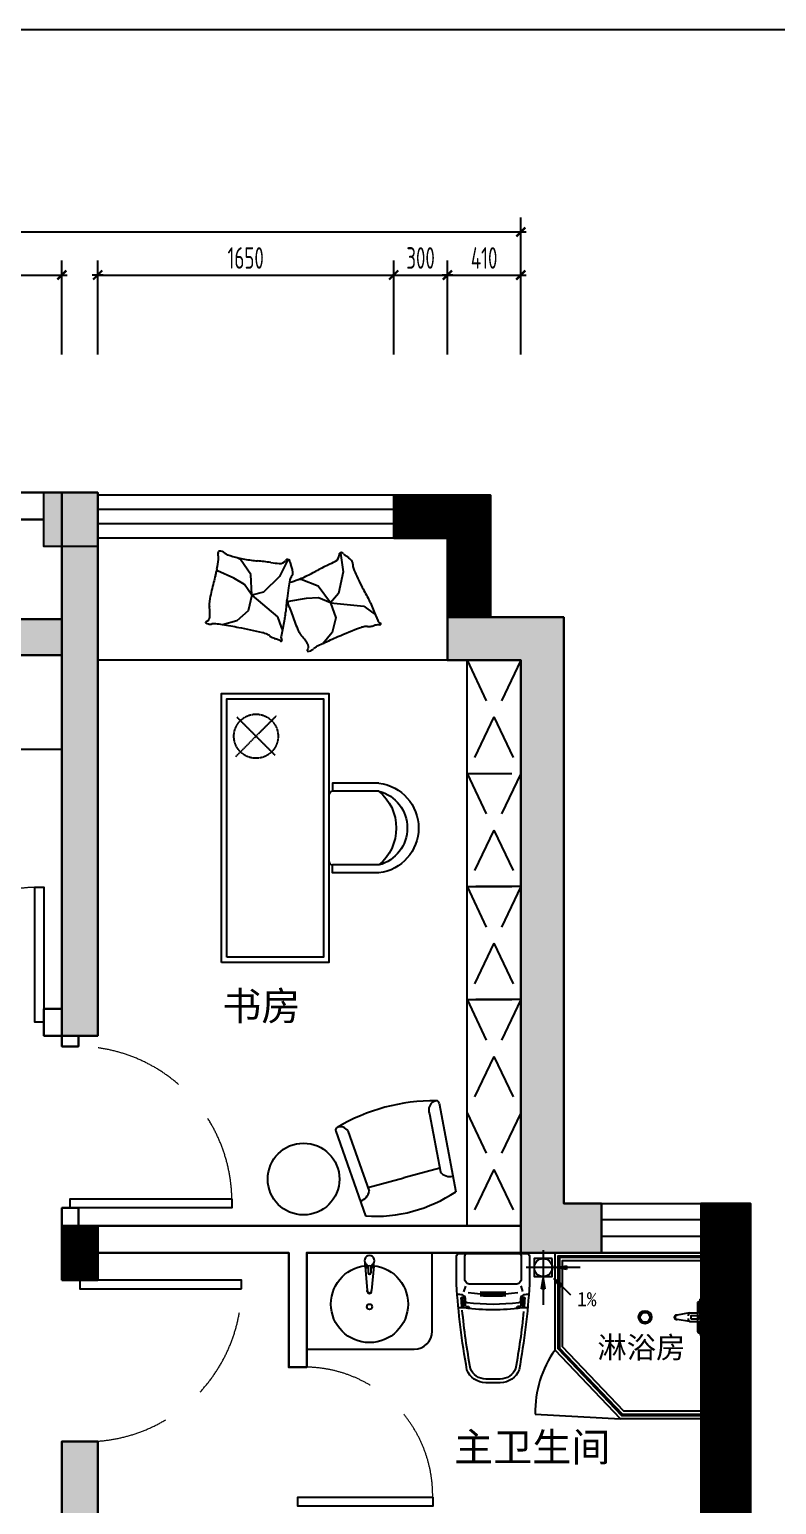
# Model space of a CAD drawing. Extents: x 198376 to 343171, y -41839 to 41090.
# Drawn here: x 210245 to 214412, y 32868 to 41090 of the extents above; entities that cross this region are included whole.
import ezdxf
from ezdxf.enums import TextEntityAlignment as Align

# ---------------------------------------------------------------- set-up
doc = ezdxf.new("R2010")
doc.units = 0
doc.header["$LTSCALE"] = 1000
doc.header["$MEASUREMENT"] = 0
for name, pattern in [('$0$DASH', [0.35, 0.25, -0.1]), ('100000', [200000, 100000, 100000]), ('DASH', [0.35, 0.25, -0.1]), ('HIDDENX2', [0.75, 0.5, -0.25])]:
    doc.linetypes.add(name, pattern=pattern)
doc.layers.get('Defpoints').update_dxf_attribs({"color": 250})
for name, color, linetype in [('1-P', 41, '100000'), ('1-W', 1, 'Continuous'), ('COL-FILL', 8, 'Continuous'), ('COLUMN', 200, 'Continuous'), ('DOOR', 50, 'Continuous'), ('FC-BHATCH', 144, 'Continuous'), ('FC-FLOOR', 138, 'Continuous'), ('FF-DIM-1', 50, 'Continuous'), ('FF-FURN', 51, 'Continuous'), ('FF-LIGHT', 22, 'Continuous'), ('FF-TEXT', 50, 'Continuous'), ('WINDOW', 50, 'Continuous')]:
    doc.layers.add(name, color=color, linetype=linetype)
doc.layers.add('WALL', color=160, linetype='Continuous', lineweight=30)
doc.styles.add('_宋体', font='', dxfattribs={"width": 0.8})
doc.styles.add('CCD-DIM', font='archs.shx', dxfattribs={"width": 0.75})
doc.styles.add('st', font='msyh.ttf', dxfattribs={"width": 0.7})
doc.styles.get('_宋体').set_extended_font_data('SimSun')
doc.dimstyles.new('CCD_100', dxfattribs={"dimscale": 100, "dimtxt": 1.2, "dimasz": 0.03, "dimexe": 0.8, "dimexo": 0.6, "dimgap": 0.35, "dimtad": 1, "dimdec": 0, "dimrnd": 5, "dimzin": 0, "dimdsep": 46, "dimtxsty": 'CCD-DIM', "dimblk": 'HBA_Dimension_Tick', "dimcen": 0.125, "dimclrd": 44, "dimclre": 44, "dimclrt": 50, "dimadec": 0, "dimazin": 0, "dimtfac": 1, "dimtdec": 0, "dimtix": 1, "dimtmove": 2, "dimatfit": 3, "dimldrblk": 'HBA_Leader_Dot', "dimfxl": 0, "dimtvp": 1, "dimtolj": 1, "dimtzin": 0, "dimarcsym": 0})
pattern_1 = [(45, (39611.71609, 0), (-0.08838834765, 0.08838834765), [])]

# ---------------------------------------------------------------- blocks, each defined once
blk = doc.blocks.new('HBA_Dimension_Tick')
at = {"color": 0, "linetype": 'ByBlock'}
for p, q in [((-10, 0), (0, 0)), ((0, 0), (10, 0))]:
    blk.add_line(p, q, dxfattribs=at)
at = {"color": 50, "linetype": 'ByBlock'}
blk.add_solid([(-10, -7), (-7, -10), (7, 10), (10, 7)], dxfattribs=at)
blk = doc.blocks.new('*D34')
at = {"layer": 'Defpoints', "color": 0}
for p in [(210425.9, 39721.1), (209321.4, 39218.3), (210425.9, 39218.3)]:
    blk.add_point(p, dxfattribs=at)
at = {"layer": 'FF-DIM-1', "color": 44, "lineweight": -2}
for p, q in [((209321.4, 39278.3), (209321.4, 39801.1)), ((210425.9, 39278.3), (210425.9, 39801.1)), ((209324.4, 39721.1), (210422.9, 39721.1))]:
    blk.add_line(p, q, dxfattribs=at)
at = {"layer": 'FF-DIM-1', "color": 44, "lineweight": -2, "xscale": 3, "yscale": 3, "zscale": 3, "rotation": 180}
blk.add_blockref('HBA_Dimension_Tick', (209321.4, 39721.1), dxfattribs=at)
at = {"layer": 'FF-DIM-1', "color": 44, "lineweight": -2, "xscale": 3, "yscale": 3, "zscale": 3}
blk.add_blockref('HBA_Dimension_Tick', (210425.9, 39721.1), dxfattribs=at)
at = {"layer": 'FF-DIM-1', "color": 50, "insert": (209873.7, 39816.1), "char_height": 120, "attachment_point": 5, "style": 'CCD-DIM'}
blk.add_mtext('\\A1;1105', dxfattribs=at)
blk = doc.blocks.new('HBA_Leader_Dot')
at = {"color": 0, "linetype": 'ByBlock'}
blk.add_line((-5, 0), (-10, 0), dxfattribs=at)
at = {"color": 0, "linetype": 'ByBlock', "const_width": 5}
blk.add_lwpolyline([(-2.5, 0, 1), (2.5, 0, 1)], format="xyb", close=True, dxfattribs=at)
blk = doc.blocks.new('*D35')
at = {"layer": 'Defpoints', "color": 0}
for p in [(212276.9, 39721.1), (210625.9, 39218.3), (212276.9, 39218.3)]:
    blk.add_point(p, dxfattribs=at)
at = {"layer": 'FF-DIM-1', "color": 44, "lineweight": -2}
for p, q in [((210625.9, 39278.3), (210625.9, 39801.1)), ((212276.9, 39278.3), (212276.9, 39801.1)), ((210628.9, 39721.1), (212273.9, 39721.1))]:
    blk.add_line(p, q, dxfattribs=at)
at = {"layer": 'FF-DIM-1', "color": 44, "lineweight": -2, "xscale": 3, "yscale": 3, "zscale": 3, "rotation": 180}
blk.add_blockref('HBA_Dimension_Tick', (210625.9, 39721.1), dxfattribs=at)
at = {"layer": 'FF-DIM-1', "color": 44, "lineweight": -2, "xscale": 3, "yscale": 3, "zscale": 3}
blk.add_blockref('HBA_Dimension_Tick', (212276.9, 39721.1), dxfattribs=at)
at = {"layer": 'FF-DIM-1', "color": 50, "insert": (211451.4, 39816.1), "char_height": 120, "attachment_point": 5, "style": 'CCD-DIM'}
blk.add_mtext('\\A1;1650', dxfattribs=at)
blk = doc.blocks.new('*D36')
at = {"layer": 'Defpoints', "color": 0}
for p in [(212576.9, 39721.1), (212276.9, 39218.3), (212576.9, 39218.3)]:
    blk.add_point(p, dxfattribs=at)
at = {"layer": 'FF-DIM-1', "color": 44, "lineweight": -2}
for p, q in [((212276.9, 39278.3), (212276.9, 39801.1)), ((212576.9, 39278.3), (212576.9, 39801.1)), ((212273.9, 39721.1), (212270.9, 39721.1)), ((212276.9, 39721.1), (212576.9, 39721.1)), ((212579.9, 39721.1), (212582.9, 39721.1))]:
    blk.add_line(p, q, dxfattribs=at)
at = {"layer": 'FF-DIM-1', "color": 44, "lineweight": -2, "xscale": 3, "yscale": 3, "zscale": 3}
blk.add_blockref('HBA_Dimension_Tick', (212276.9, 39721.1), dxfattribs=at)
at = {"layer": 'FF-DIM-1', "color": 44, "lineweight": -2, "xscale": 3, "yscale": 3, "zscale": 3, "rotation": 180}
blk.add_blockref('HBA_Dimension_Tick', (212576.9, 39721.1), dxfattribs=at)
at = {"layer": 'FF-DIM-1', "color": 50, "insert": (212426.9, 39816.1), "char_height": 120, "attachment_point": 5, "style": 'CCD-DIM'}
blk.add_mtext('\\A1;300', dxfattribs=at)
blk = doc.blocks.new('*D37')
at = {"layer": 'Defpoints', "color": 0}
for p in [(212985.9, 39721.1), (212576.9, 39218.3), (212985.9, 39218.3)]:
    blk.add_point(p, dxfattribs=at)
at = {"layer": 'FF-DIM-1', "color": 44, "lineweight": -2}
for p, q in [((212576.9, 39278.3), (212576.9, 39801.1)), ((212985.9, 39278.3), (212985.9, 39801.1)), ((212579.9, 39721.1), (212982.9, 39721.1))]:
    blk.add_line(p, q, dxfattribs=at)
at = {"layer": 'FF-DIM-1', "color": 44, "lineweight": -2, "xscale": 3, "yscale": 3, "zscale": 3, "rotation": 180}
blk.add_blockref('HBA_Dimension_Tick', (212576.9, 39721.1), dxfattribs=at)
at = {"layer": 'FF-DIM-1', "color": 44, "lineweight": -2, "xscale": 3, "yscale": 3, "zscale": 3}
blk.add_blockref('HBA_Dimension_Tick', (212985.9, 39721.1), dxfattribs=at)
at = {"layer": 'FF-DIM-1', "color": 50, "insert": (212781.4, 39816.1), "char_height": 120, "attachment_point": 5, "style": 'CCD-DIM'}
blk.add_mtext('\\A1;410', dxfattribs=at)
blk = doc.blocks.new('地漏')
at = {"layer": 'FC-BHATCH'}
for points in [[(190405.7, -114934.8), (190347.4, -114924.7), (190405.7, -114914.6)], [(190265.5, -115043.2), (190275.6, -114984.9), (190285.7, -115043.1)], [(190368.9, -115033.9), (190335.8, -114984.9), (190383.5, -115019.8)]]:
    blk.add_hatch(color=136, dxfattribs=at).paths.add_polyline_path(points)
at = {"layer": 'FC-BHATCH', "color": 136}
for p, q in [((190275.6, -114826.5), (190275.6, -115131.9)), ((190482.4, -114924.7), (190181.4, -114924.7)), ((190347.4, -114924.7), (190405.7, -114914.6)), ((190405.7, -114934.8), (190347.4, -114924.7)), ((190405.7, -114914.6), (190405.7, -114934.8)), ((190265.5, -115043.2), (190275.6, -114984.9)), ((190275.6, -114984.9), (190285.7, -115043.1)), ((190335.5, -114984.6), (190427.3, -115076.4)), ((190368.9, -115033.9), (190335.8, -114984.9)), ((190335.8, -114984.9), (190383.5, -115019.8)), ((190383.5, -115019.8), (190368.9, -115033.9)), ((190285.7, -115043.1), (190265.5, -115043.2))]:
    blk.add_line(p, q, dxfattribs=at)
blk.add_lwpolyline([(190325.8, -114874.4), (190225.3, -114874.4), (190225.3, -114975), (190325.8, -114975)], close=True, dxfattribs=at)
blk.add_circle((190275.6, -114924.7), 50.3, dxfattribs=at)
at = {"layer": 'FC-BHATCH', "color": 136, "insert": (190464.4, -115060.1, 73536), "char_height": 80, "width": 117.843, "attachment_point": 1, "style": '_宋体'}
blk.add_mtext('{\\fSimHei|b0|i0|c134|p49;\\W1;1%}', dxfattribs=at)
blk = doc.blocks.new('WC-PLAN2')
at = {"layer": 'FF-FURN', "color": 251, "linetype": 'ByBlock'}
for p, q in [((-157.8, 244.5), (-157.8, 246.1)), ((171.7, 244.5), (171.7, 245.4)), ((181.7, 244.5), (181.7, 245.3)), ((-145, 178.7), (-155, 210.1)), ((159.3, 178.4), (169.3, 209.7))]:
    blk.add_line(p, q, dxfattribs=at)
at = {"layer": 'FF-FURN', "linetype": 'ByBlock'}
blk.add_lwpolyline([(-193.1, 169.4), (-193.1, 14.4, 0.414214), (-178.1, -0.6), (-133.1, -0.6), (146.9, -0.6), (191.9, -0.6, 0.414214), (206.9, 14.4), (206.9, 169.4, 0.031536), (150, 638, 0.312949), (46.9, 709.4), (-33.1, 709.4, 0.312949), (-136.1, 638, 0.031536)], format="xyb", close=True, dxfattribs=at)
at = {"layer": 'FF-FURN', "color": 251, "linetype": 'ByBlock'}
for points in [[(131.3, 631, 0.312949), (46.9, 689.4), (-33.1, 689.4, 0.312949), (-117.4, 631, 0.312949)], [(-116.4, 634.3, 0.02189), (-162, 311.5)], [(175.3, 318.1, 0.021444), (130.3, 634.3, 0.026355)], [(203.4, 223.3, 0.006503), (175.1, 228, -0.370206), (158.1, 247.8), (158.1, 260.9, 0.379109), (149.3, 270.8, 0.060736), (-135.4, 270.8, 0.379109), (-144.2, 260.9), (-144.2, 247.8, -0.370206), (-161.2, 228, 0.006503), (-189.5, 223.3)], [(-163.2, 299.4, 0.003651), (-167.8, 245.3), (-167.8, 244.5, 0.936083), (-158, 243.6)], [(-153.1, 299.4, 0.003771), (-158, 243.6, 0.003771)], [(-157.8, 244.5, 1.010211), (-147.8, 244.4, 1.010211)], [(-143.9, 289.9, 0.003078), (-147.8, 244.4, 0.003136)], [(-144, 290, -0.003598), (-126.9, 292.1, 0.846203), (-127.8, 301.9, 0.846203)], [(181.7, 245.3, 0.00367), (177, 299.7, 0.026355)]]:
    blk.add_lwpolyline(points, format="xyb", dxfattribs=at)
at = {"layer": 'FF-FURN', "linetype": 'ByBlock'}
for points in [[(197.1, 299.4), (161.9, 299.4, 0.064516), (-148.1, 299.4), (-183.2, 299.4)], [(146.9, -0.6, 0.414214), (161.9, 14.4), (161.9, 139.4, 0.414214), (131.9, 169.4), (-118.1, 169.4, 0.414214), (-148.1, 139.4), (-148.1, 14.4, 0.414214), (-133.1, -0.6)]]:
    blk.add_lwpolyline(points, format="xyb", dxfattribs=at)
at = {"layer": 'FF-FURN', "color": 251, "linetype": 'ByBlock'}
for centre, radius, start, end in [((-128.2, 296.9), 5.01, 266.60389, 267.98643), ((142.1, 296.9), 5.01, 94.11955, 255.07149), ((6.9, -896.8), 1196.4, 82.75321, 83.57789), ((142.1, 296.9), 5.01, 272.01357, 273.39611), ((-3531.8, -47.4), 3705.1, 4.50437, 5.22298), ((166.7, 244.4), 4.97, 179.54271, 0.7069), ((-3531.8, -47.4), 3715.1, 4.49268, 5.35689), ((176.8, 244.4), 4.97, 189.08495, 1.52152), ((6.9, -896.8), 1121.6, 83.04875, 96.95125), ((6.9, -896.8), 1131.6, 86.45343, 93.54657), ((6.9, -896.8), 1111.6, 86.38953, 93.61047)]:
    blk.add_arc(centre, radius, start, end, dxfattribs=at)
blk = doc.blocks.new('TAP-4')
at = {"layer": 'FF-FURN', "linetype": 'ByBlock'}
for p, q in [((-1.5, 78.9), (-1.5, 99.9)), ((1.5, 101.9), (0.5, 101.9)), ((11.5, 86.7), (5.5, 86.7)), ((-1.5, 78.9), (-1.5, 30.6)), ((0.5, 28.6), (0.5, -28.9)), ((18.5, -80.3), (18.5, 79.7)), ((64.2, 23.5), (18.5, 23.5)), ((64.2, 23.5), (132, 11.7)), ((-1.5, -79.1), (-1.5, -30.9)), ((-1.5, -79.1), (-1.5, -100.1)), ((64.2, -24.1), (18.5, -24.1)), ((64.2, -24.1), (132, -12.3)), ((1.5, -102.1), (0.5, -102.1)), ((11.5, -86.9), (5.5, -86.9)), ((13.5, -85.3), (13.5, -85.3))]:
    blk.add_line(p, q, dxfattribs=at)
at = {"layer": 'FF-FURN', "color": 251, "linetype": 'ByBlock'}
for p, q in [((3.5, -0.1), (3.5, 99.9)), ((13.5, 21.3), (13.5, 84.7)), ((1.5, 28.6), (0.5, 28.6)), ((136.6, 11.7), (132, 11.7)), ((1.5, -28.9), (0.5, -28.9)), ((3.5, -0.1), (3.5, -100.1)), ((13.5, -21.6), (13.5, -84.9)), ((136.6, -12.3), (132, -12.3))]:
    blk.add_line(p, q, dxfattribs=at)
blk.add_lwpolyline([(53.5, 9.7), (53.5, -10.3), (13.5, -10.3), (13.5, 9.7)], close=True, dxfattribs=at)
at = {"layer": 'FF-FURN', "linetype": 'ByBlock'}
for centre, radius, start, end in [((0.5, 99.9), 2, 90, 180), ((1.5, 99.9), 2, 0, 90), ((5.5, 84.7), 2, 90, 180), ((11.5, 84.7), 2, 0, 90), ((13.5, 79.7), 5, 0, 90), ((136.6, -0.3), 12, 270, 90), ((13.5, -80.3), 5, 270, 0), ((0.5, -100.1), 2, 180, 270), ((1.5, -100.1), 2, 270, 0), ((5.5, -84.9), 2, 180, 270), ((11.5, -84.9), 2, 270, 0)]:
    blk.add_arc(centre, radius, start, end, dxfattribs=at)
at = {"layer": 'FF-FURN', "color": 251, "linetype": 'ByBlock'}
for centre, radius, start, end in [((0.5, 30.6), 2, 180, 270), ((1.5, 30.6), 2, 270, 0), ((32, -0.3), 40, 11.53696, 36.52575), ((132, -0.3), 12, 270, 90), ((0.5, -30.9), 2, 90, 180), ((1.5, -30.9), 2, 0, 90), ((32, -0.3), 40, 323.47425, 348.46304)]:
    blk.add_arc(centre, radius, start, end, dxfattribs=at)
blk = doc.blocks.new('A$C2D643F9D')
at = {"layer": 'FF-FURN'}
for points in [[(50, 27.93, 0.883955), (0, 27.93, -0.60656)], [(45.62, 27.93, 0.763881), (4.41, 27.93, -0.491187)], [(45.59, 1.95, -0.34358), (43.08, 0), (6.92, 0, -0.34358), (4.41, 1.95)]]:
    blk.add_lwpolyline(points, format="xyb", dxfattribs=at)
at = {"layer": 'FF-FURN', "color": 251}
blk.add_lwpolyline([(45.62, 27.93, 0.465505), (4.41, 27.93)], format="xyb", dxfattribs=at)
at = {"layer": 'FF-FURN'}
for points in [[(0, 27.93), (0, 1.95), (4.41, 1.95)], [(4.41, 27.93), (4.41, 1.95)], [(50, 27.93), (50, 1.95), (45.59, 1.95)], [(45.59, 27.93), (45.59, 1.95)]]:
    blk.add_lwpolyline(points, dxfattribs=at)
blk = doc.blocks.new('*D47')
at = {"layer": 'Defpoints', "color": 0}
for p in [(212985.9, 39961.2), (203552.6, 39218.3), (212985.9, 39218.3)]:
    blk.add_point(p, dxfattribs=at)
at = {"layer": 'FF-DIM-1', "color": 44, "lineweight": -2}
for p, q in [((203552.6, 39278.3), (203552.6, 40041.2)), ((212985.9, 39278.3), (212985.9, 40041.2)), ((203555.6, 39961.2), (212982.9, 39961.2))]:
    blk.add_line(p, q, dxfattribs=at)
at = {"layer": 'FF-DIM-1', "color": 44, "lineweight": -2, "xscale": 3, "yscale": 3, "zscale": 3, "rotation": 180}
blk.add_blockref('HBA_Dimension_Tick', (203552.6, 39961.2), dxfattribs=at)
at = {"layer": 'FF-DIM-1', "color": 44, "lineweight": -2, "xscale": 3, "yscale": 3, "zscale": 3}
blk.add_blockref('HBA_Dimension_Tick', (212985.9, 39961.2), dxfattribs=at)
at = {"layer": 'FF-DIM-1', "color": 50, "insert": (208269.2, 40056.2), "char_height": 120, "attachment_point": 5, "style": 'CCD-DIM'}
blk.add_mtext('\\A1;9435', dxfattribs=at)

msp = doc.modelspace()

# ---------------------------------------------------------------- hatches: boundary and pattern name
at = {"layer": 'COL-FILL'}
h = msp.add_hatch(color=256, dxfattribs=at)
h.dxf.hatch_style = 1
h.paths.add_polyline_path([(210625.9, 38508.1), (210625.9, 38207.7), (210325.9, 38207.7), (210325.9, 38508.1)])
h = msp.add_hatch(dxfattribs=at)
h.set_pattern_fill('ANSI31', color=256)
h.set_pattern_definition(pattern_1)
h.paths.add_polyline_path([(212576.9, 38254.7), (212576.9, 37813.7), (212816.1, 37813.7), (212816.1, 38494.4), (212276.9, 38494.4), (212276.9, 38254.7)])
h = msp.add_hatch(dxfattribs=at)
h.set_pattern_fill('ANSI31', color=256)
h.set_pattern_definition(pattern_1)
h.paths.add_polyline_path([(210425.9, 37602.7), (210425.9, 37802.7), (209321.4, 37802.7), (209321.4, 37602.7)])
h.paths.add_polyline_path([(210425.9, 35480.9), (210625.9, 35480.9), (210625.9, 38207.7), (210425.9, 38207.7)])
h = msp.add_hatch(dxfattribs=at)
h.set_pattern_fill('ANSI31', color=256)
h.set_pattern_definition(pattern_1)
h.paths.add_polyline_path([(213436.9, 34545.7), (213225.9, 34545.7), (213225.9, 37813.7), (212576.9, 37813.7), (212576.9, 37573.7), (212985.9, 37573.7), (212985.9, 34270.7), (213436.9, 34270.7)])
h = msp.add_hatch(dxfattribs=at)
h.set_pattern_fill('ANSI31', color=256, scale=10)
h.set_pattern_definition([(45, (39611.7161, 0), (-0.8838834765, 0.8838834765), [])])
h.paths.add_polyline_path([(214266.9, 34545.7), (213991.9, 34545.7), (213991.9, 29284.2), (214266.9, 29284.2)])
h = msp.add_hatch(dxfattribs=at)
h.set_pattern_fill('ANSI31', color=256)
h.set_pattern_definition(pattern_1)
h.paths.add_polyline_path([(210625.9, 34420.7), (210425.9, 34420.7), (210425.9, 34119), (210625.9, 34119)])
h = msp.add_hatch(dxfattribs=at)
h.set_pattern_fill('ANSI31', color=256)
h.set_pattern_definition(pattern_1)
h.paths.add_polyline_path([(210625.9, 29284.2), (210425.9, 29284.2), (210425.9, 33219), (210625.9, 33219)])

# ---------------------------------------------------------------- linework, layer by layer
at = {"layer": '1-P', "color": 8}
for p, q in [((211980.8, 38170.2), (211994.6, 38067.1)), ((211385.9, 38031.6), (211295, 38072.2)), ((211422.7, 38135.3), (211400.8, 38146)), ((211480, 38051.1), (211422.7, 38135.3)), ((211687, 38133.3), (211640.7, 38040.1)), ((211444.9, 37995.9), (211385.9, 38031.6)), ((211485.1, 37935.6), (211444.9, 37995.9)), ((211485.1, 37935.6), (211480, 38051.1)), ((211640.7, 38040.1), (211551, 37953.3)), ((211760.6, 38024.1), (211736.6, 38020.6)), ((211855.3, 37986.3), (211760.6, 38024.1)), ((211924.1, 37893.4), (211855.3, 37986.3)), ((211994.6, 38067.1), (211968.8, 37945)), ((211485.1, 37935.6), (211464.6, 37849.9)), ((211551, 37953.3), (211485.1, 37935.6)), ((211485.1, 37935.6), (211628.5, 37816)), ((211788.2, 37917.5), (211690.1, 37900.3)), ((211857, 37920.9), (211788.2, 37917.5)), ((211924.1, 37893.4), (211857, 37920.9)), ((211968.8, 37945), (211924.1, 37893.4)), ((211464.6, 37849.9), (211401.3, 37793.1)), ((211924.1, 37893.4), (212109.8, 37874.5)), ((211924.1, 37893.4), (211955, 37810.9)), ((212109.8, 37874.5), (212159.7, 37838.4)), ((211401.3, 37793.1), (211321.9, 37771.2)), ((211628.5, 37816), (211649.7, 37758.2)), ((211955, 37810.9), (211934.4, 37728.4)), ((211934.4, 37728.4), (211880.8, 37665.8))]:
    msp.add_line(p, q, dxfattribs=at)
at = {"layer": '1-P', "color": 2}
for p, q in [((211295, 38072.2), (211288.7, 38068.7)), ((211690.1, 37900.3), (211686.8, 37893.9)), ((212147.1, 37894.2), (212170.1, 37837.9)), ((212159.7, 37838.4), (212171.8, 37829.8)), ((212170.1, 37837.9), (212187.9, 37794.5)), ((211658, 37752), (211648.4, 37706)), ((211649.7, 37758.2), (211654.8, 37744.3)), ((211670.4, 37811.5), (211658, 37752))]:
    msp.add_line(p, q, dxfattribs=at)
for centre, radius, start, end in [((211313.2, 38170.5), 16.8, 145.02214, 195.47485), ((211224.3, 38145.9), 75.5, 352.31668, 15.47485), ((211304.2, 38176.8), 5.8, 87.67524, 145.02214), ((211302.4, 38131.7), 50.9, 69.02373, 87.67524), ((211299.2, 38123.3), 59.9, 52.59538, 69.02373), ((211373.8, 38220.9), 63, 232.59538, 248.60872), ((211507.7, 38562.6), 430, 248.60872, 256.73213), ((211936.1, 38158.3), 35.9, 297.29024, 3.24549), ((211984.6, 38161.1), 12.7, 51.18639, 183.24549), ((211948.9, 38116.7), 69.7, 45.8726, 51.18639), ((212028.9, 38199.2), 45.2, 225.8726, 232.47126), ((212234.4, 38466.7), 382.5, 232.47126, 233.7837), ((211618.1, 37625.2), 660.5, 52.78491, 53.7837), ((211886, 37977.9), 217.6, 46.47756, 52.78491), ((210757.9, 38194.3), 545.4, 344.22038, 346.69162), ((211113.8, 38110.1), 179.8, 346.69162, 351.15665), ((208661.1, 38491.7), 2661.9, 351.15665, 352.31668), ((211552.1, 38751.1), 623.6, 256.73213, 263.47558), ((212144.7, 43932.1), 5838.3, 263.47558, 263.83171), ((210861.7, 32061), 6101.9, 83.48336, 83.83171), ((211325.4, 36120.2), 2016.2, 82.39815, 83.48336), ((212001.8, 41188.7), 3097.2, 262.39815, 263.27374), ((211643.3, 38148.4), 35.9, 263.27374, 329.22899), ((211685, 38123.6), 12.7, 17.16988, 149.22899), ((211630.6, 38106.8), 69.7, 11.85609, 17.16988), ((211743, 38130.4), 45.2, 191.85609, 198.45476), ((212063, 38237.2), 382.5, 198.45476, 199.7672), ((211081.5, 37884.4), 660.5, 18.7684, 19.7672), ((211500.8, 38026.9), 217.6, 12.46105, 18.7684), ((211637.7, 38057.2), 77.4, 1.87707, 12.46105), ((209116.2, 43232.7), 5838.3, 297.49208, 297.84822), ((214693.8, 32675.3), 6101.9, 117.49986, 117.84822), ((212807.3, 36299.3), 2016.2, 116.41465, 117.49986), ((210532.5, 40878.9), 3097.2, 296.41465, 297.29024), ((211982.5, 38079.5), 77.4, 35.89357, 46.47756), ((212027, 38111.7), 22.6, 351.95082, 35.89357), ((212094.7, 38102.1), 45.8, 171.95082, 202.41622), ((212981.8, 38468), 1005.4, 202.41622, 205.05285), ((213212.6, 37509.7), 2003, 165.64192, 168.21898), ((212868.8, 37597.7), 1648.1, 164.22038, 165.64192), ((212683.3, 37820.1), 1005.4, 168.39972, 171.03635), ((211592, 38425.8), 430, 283.94504, 290.74863), ((211743.3, 38013.1), 45.8, 137.93432, 168.39972), ((211692.5, 38058.9), 22.6, 317.93432, 1.87707), ((211523.4, 38606.9), 623.6, 290.74863, 297.49208), ((213599.1, 38756.6), 1686.8, 205.05285, 207.08835), ((213490.8, 38701.2), 1565.2, 207.08835, 209.93597), ((211444.2, 37878.6), 196.5, 168.21898, 176.45287), ((213235.6, 37728.6), 1565.2, 173.07185, 175.91947), ((209272.3, 36774.5), 2661.9, 25.17315, 25.20529), ((211518.7, 37830.3), 179.8, 20.70812, 25.17315), ((213356.4, 37714), 1686.8, 171.03635, 173.07185), ((211948.7, 37813.1), 214.3, 22.23548, 29.93597), ((211328.9, 37885.7), 81, 176.45287, 190.07985), ((211058.2, 37837.6), 194, 1.28501, 10.07985), ((210900.2, 37834.1), 352, 357.19731, 1.28501), ((211460.6, 37855.3), 214.3, 348.21898, 355.91947), ((211176.6, 37701), 545.4, 18.23689, 20.70812), ((213260, 38387.5), 1648.1, 198.23689, 199.65842), ((213594.2, 38506.9), 2003, 199.65842, 202.23548), ((211232.3, 37785.3), 4.43, 163.66022, 236.43102), ((211234.1, 37784.8), 6.3, 96.95856, 163.66022), ((211249.4, 37811), 35.2, 236.43102, 260.72459), ((211231.6, 37805.1), 14.2, 276.95856, 319.97199), ((211183.4, 37845.6), 77.1, 319.97199, 327.65076), ((211253.4, 37835.6), 60.1, 260.72459, 278.96477), ((211235.7, 37812.5), 15.3, 327.65076, 344.95029), ((211212.4, 37818.8), 39.3, 344.95029, 357.19731), ((211275.1, 37697.9), 79.2, 83.0863, 98.96477), ((211183.9, 36945.6), 837.1, 80.50805, 83.0863), ((210481.8, 32746.7), 5094.2, 79.463, 80.50805), ((210838.3, 34663), 3145, 76.98785, 79.463), ((211922, 37823.3), 196.5, 202.23548, 210.46937), ((213218.7, 34819), 3145, 111.00435, 113.4795), ((212133.2, 37646.2), 116.6, 98.12157, 111.00435), ((212126.1, 37696), 66.3, 85.48816, 98.12157), ((212136.9, 37833.1), 71.2, 265.48816, 277.67836), ((212122.5, 37940.3), 179.4, 277.67836, 284.88069), ((212218.7, 37578), 195.5, 97.98224, 104.88069), ((212209.2, 37803.2), 23.1, 202.23548, 252.81326), ((212196.3, 37738), 34, 85.74068, 97.98224), ((212199.5, 37781), 9.2, 265.74068, 289.37993), ((212201, 37776.7), 4.67, 289.37993, 72.81326), ((211520.1, 37613.7), 116.6, 64.10507, 76.98785), ((211542.1, 37658.9), 66.3, 51.47166, 64.10507), ((211627.8, 37766.5), 71.2, 231.47166, 243.66185), ((211675.7, 37863.4), 179.4, 243.66185, 250.86419), ((211552.9, 37509.3), 195.5, 63.96574, 70.86419), ((211623.8, 37654.4), 34, 51.72418, 63.96574), ((211650.5, 37688.3), 9.2, 231.72418, 255.36343), ((211671, 37701.3), 23.1, 168.21898, 218.79675), ((211649.4, 37683.9), 4.67, 255.36343, 38.79675), ((211822.5, 37764.7), 81, 210.46937, 224.09635), ((211625, 37573.3), 194, 35.30151, 44.09635), ((211496, 37482), 352, 31.21381, 35.30151), ((211763.4, 37644), 39.3, 18.96679, 31.21381), ((211786.2, 37651.9), 15.3, 1.66726, 18.96679), ((212228.2, 36904.3), 837.1, 114.52455, 117.1028), ((213995.3, 33031.2), 5094.2, 113.4795, 114.52455), ((211800.4, 37628), 6.3, 130.97506, 197.67673), ((211798.6, 37627.5), 4.43, 197.67673, 270.44752), ((211787, 37643.5), 14.2, 310.97506, 353.98849), ((211798.4, 37658.3), 35.2, 270.44752, 294.74109), ((211724.4, 37650.1), 77.1, 353.98849, 1.66726), ((211788, 37680.9), 60.1, 294.74109, 312.98127), ((211883, 37578.9), 79.2, 117.1028, 132.98127)]:
    msp.add_arc(centre, radius, start, end, dxfattribs=at)
at = {"layer": '1-W', "color": 2}
for p, q in [((212276.9, 38494.4), (210625.9, 38494.4)), ((212276.9, 38414.5), (210625.9, 38414.5)), ((212276.9, 38334.6), (210625.9, 38334.6)), ((212276.9, 38254.7), (210625.9, 38254.7)), ((212576.9, 37573.7), (210625.9, 37573.7))]:
    msp.add_line(p, q, dxfattribs=at)
at = {"layer": 'COLUMN'}
msp.add_lwpolyline([(210625.9, 38508.1), (210625.9, 38207.7), (210325.9, 38207.7), (210325.9, 38508.1)], close=True, dxfattribs=at)
at = {"layer": 'DOOR'}
for points in [[(210275.9, 36308.2), (210325.9, 36308.2), (210325.9, 35555.7), (210275.9, 35555.7)], [(211374.4, 34570.7), (211374.4, 34520.7), (210471.9, 34520.7), (210471.9, 34570.7)], [(211428.4, 34069), (211428.4, 34119), (210525.9, 34119), (210525.9, 34069)], [(212494.4, 32907.7), (212494.4, 32857.7), (211741.9, 32857.7), (211741.9, 32907.7)]]:
    msp.add_lwpolyline(points, close=True, dxfattribs=at)
at = {"layer": 'DOOR', "color": 8, "linetype": 'HIDDENX2', "lineweight": 13}
for centre, radius, start, end in [((210290.6, 35592.6), 715.6, 89.17152, 182.95822), ((210509.1, 34556.2), 865.3, 359.30716, 92.46319), ((210563.1, 34083.5), 865.3, 267.53681, 0.69284), ((211778.8, 32918.1), 715.6, 359.17152, 92.95822)]:
    msp.add_arc(centre, radius, start, end, dxfattribs=at)
at = {"layer": 'FF-DIM-1'}
msp.add_line((213066.4, 33371.6), (213542.4, 33345.7), dxfattribs=at)
msp.add_lwpolyline([(198376, 41089.7), (220646.3, 41089.7), (220646.3, 24923.9), (198376, 24923.9)], close=True, dxfattribs=at)
for points in [[(213991.9, 33345.7), (213542.4, 33345.7), (213176.9, 33728.2), (213176.9, 34270.7), (213991.9, 34270.7)], [(213991.9, 33362.7), (213549.5, 33362.7), (213193.9, 33735.2), (213193.9, 34253.7), (213991.9, 34253.7)], [(213991.9, 34245.2), (213202.4, 34245.2), (213202.4, 33738.8), (213553, 33371.2), (213991.9, 33371.2)], [(213991.9, 33388.2), (213560, 33388.2), (213219.4, 33745.8), (213219.4, 34228.2), (213991.9, 34228.2)]]:
    msp.add_lwpolyline(points, dxfattribs=at)
msp.add_arc((213655.8, 33384.4), 589.6, 144.32284, 181.2402, dxfattribs=at)
at = {"layer": 'FF-FURN', "color": 57, "linetype": 'DASH'}
for p, q in [((212685.9, 37573.7), (212985.9, 36943.1)), ((212985.9, 37573.7), (212685.9, 36943.1)), ((212685.9, 36943.1), (212985.9, 36312.5)), ((212985.9, 36943.1), (212685.9, 36312.5)), ((212685.9, 36943.1), (212985.9, 36943.1)), ((212985.9, 36312.5), (212685.9, 36312.5)), ((212985.9, 36312.5), (212685.9, 35681.9)), ((212685.9, 36312.5), (212985.9, 36312.5)), ((212685.9, 36312.5), (212985.9, 35681.9)), ((212985.9, 35681.9), (212685.9, 35681.9)), ((212685.9, 35681.9), (212985.9, 35051.3)), ((212685.9, 35681.9), (212985.9, 35681.9)), ((212985.9, 35681.9), (212685.9, 35051.3)), ((212985.9, 35051.3), (212685.9, 34420.7)), ((212685.9, 35051.3), (212985.9, 34420.7))]:
    msp.add_line(p, q, dxfattribs=at)
at = {"layer": 'FF-FURN'}
for p, q in [((209569.6, 37078.3), (210426.1, 37078.3)), ((212477, 35045.2), (212537.6, 34721.4)), ((212531.4, 35104.2), (212623.7, 34610.9)), ((211953.9, 34949.4), (212120.6, 34476.1)), ((212021.9, 34949.9), (212139.9, 34614.8)), ((212534.6, 34742.1), (212333.4, 34688.2)), ((212132.1, 34634.3), (212333.4, 34688.2)), ((212118.1, 34195.3), (212118.1, 34212.7)), ((212165.7, 34195.3), (212165.7, 34212.7)), ((212491.9, 33833.2), (212491.9, 34270.7)), ((212118.1, 34195.3), (212129.9, 34060.5)), ((212133.9, 34190.6), (212133.9, 34159.5)), ((212149.9, 34190.6), (212149.9, 34159.5)), ((212165.7, 34195.3), (212153.9, 34060.5)), ((212129.9, 34055.9), (212129.9, 34060.5)), ((212153.9, 34055.9), (212153.9, 34060.5)), ((211791.9, 33733.2), (212391.9, 33733.2))]:
    msp.add_line(p, q, dxfattribs=at)
for points in [[(212685.9, 37573.7), (212985.9, 37573.7), (212985.9, 34420.7), (212685.9, 34420.7)], [(211315.6, 35888.4), (211315.6, 37388.4), (211915.6, 37388.4), (211915.6, 35888.4)]]:
    msp.add_lwpolyline(points, close=True, dxfattribs=at)
at = {"layer": 'FF-FURN', "color": 251}
msp.add_lwpolyline([(211345.6, 35918.4), (211345.6, 37358.4), (211885.6, 37358.4), (211885.6, 35918.4)], close=True, dxfattribs=at)
at = {"layer": 'FF-FURN'}
for centre, radius in [((211774.3, 34681.9), 200), ((212141.9, 33985), 215), ((212141.9, 33970.1), 15), ((213679.4, 33911.4), 36.3)]:
    msp.add_circle(centre, radius, dxfattribs=at)
at = {"layer": 'FF-FURN', "color": 251}
msp.add_circle((213679.4, 33911.4), 27.1, dxfattribs=at)
at = {"layer": 'FF-FURN'}
for centre, radius, start, end in [((212505.2, 34046.8), 1071.4, 89.49506, 120.50494), ((212524.4, 35067.2), 52.2, 102.48772, 204.90935), ((212514.5, 35101), 17.1, 10.60129, 89.49506), ((211970.1, 34955.1), 17.1, 120.50494, 199.39871), ((211978.4, 34920.9), 52.2, 33.70676, 107.51228), ((212591.4, 34764), 68.6, 218.3795, 283.62117), ((212072, 34624.8), 68.6, 286.37883, 351.6205), ((212172.9, 35287.2), 812.8, 266.31066, 303.68934), ((212141.9, 34227.5), 28, 303.05573, 236.94427), ((212117.9, 34190.6), 16, 0, 56.94427), ((212165.9, 34190.6), 16, 123.05573, 180), ((212141.9, 34227.5), 40, 233.47425, 258.46304), ((212141.9, 34159.5), 8, 180, 0), ((212141.9, 34227.5), 40, 281.53696, 306.52575), ((212141.9, 34060.5), 12, 180, 0), ((212141.9, 34055.9), 12, 180, 0), ((212391.9, 33833.2), 100, 270, 359.99994)]:
    msp.add_arc(centre, radius, start, end, dxfattribs=at)
at = {"layer": 'FF-LIGHT', "linetype": '$0$DASH', "ltscale": 0.01}
for p, q in [((211395.7, 37036.9), (211622.3, 37263.5)), ((211615.6, 37043.6), (211402.3, 37256.8))]:
    msp.add_line(p, q, dxfattribs=at)
msp.add_circle((211509, 37150.2), 123.2, dxfattribs=at)
at = {"layer": 'WALL'}
for points in [[(208754.6, 38508.1), (208754.6, 35630.7), (209575.9, 35630.7), (209575.9, 35480.7), (209244, 35480.7), (209244, 35420.7), (209094, 35420.7), (209094, 35480.7), (208604.6, 35480.7), (208604.6, 38508.1), (210625.9, 38508.1), (210625.9, 35480.9), (210425.9, 35480.9), (210425.9, 38508.1)], [(212576.9, 37813.7), (212576.9, 38254.7), (212276.9, 38254.7), (212276.9, 38494.4), (212816.1, 38494.4), (212816.1, 37813.7)], [(209621.4, 38358.1), (210325.9, 38358.1)], [(210425.9, 37802.7), (209321.4, 37802.7), (209321.4, 37602.7), (210425.9, 37602.7), (210425.9, 37802.7)], [(213436.9, 34545.7), (213225.9, 34545.7), (213225.9, 37813.7), (212576.9, 37813.7), (212576.9, 37573.7), (212985.9, 37573.7), (212985.9, 34270.7), (213436.9, 34270.7), (213436.9, 34545.7)], [(210425.9, 35630.7), (210325.9, 35630.7), (210325.9, 35480.7), (210425.9, 35480.7)], [(210425.9, 35480.9), (210425.9, 35420.7), (210517.9, 35420.7), (210517.9, 35480.9)], [(213795, 28842.4), (213795, 28518.2), (213645, 28518.2), (213645, 28318.2), (214266.9, 28318.2), (214266.9, 34545.7), (213991.9, 34545.7), (213991.9, 29284.2)], [(210425.9, 34420.7), (210425.9, 34520.7), (210517.9, 34520.7), (210517.9, 34420.7)], [(210625.9, 34420.7), (212985.9, 34420.7), (212985.9, 34270.7), (211791.9, 34270.7), (211791.9, 33632.7), (211691.9, 33632.7), (211691.9, 34270.7), (210625.9, 34270.7)], [(210625.9, 29284.2), (210425.9, 29284.2), (210425.9, 33219), (210625.9, 33219), (210625.9, 29284.2)]]:
    msp.add_lwpolyline(points, dxfattribs=at)
msp.add_lwpolyline([(210425.9, 34119), (210425.9, 34420.7), (210625.9, 34420.7), (210625.9, 34119)], close=True, dxfattribs=at)
at = {"layer": 'WINDOW'}
for p, q in [((213991.9, 34454), (213436.9, 34454)), ((213991.9, 34362.4), (213436.9, 34362.4))]:
    msp.add_line(p, q, dxfattribs=at)
msp.add_lwpolyline([(214041.9, 34270.7), (213436.9, 34270.7), (213436.9, 34545.7), (213991.9, 34545.7), (214041.9, 34270.7)], dxfattribs=at)

# ---------------------------------------------------------------- block references
at = {"layer": 'FC-FLOOR'}
msp.add_blockref('地漏', (22835.1, 149112.8), dxfattribs=at)
at = {"layer": 'FF-FURN'}
for name, p, xscale, yscale, zscale, rotation in [('A$C2D643F9D', (211915.6, 36388.4), -10, 10, 10, 270), ('WC-PLAN2', (212823.9, 34267.1), -1.015384637392484, 1.015384637392484, 1.015384615389988, 180)]:
    msp.add_blockref(name, p, dxfattribs=dict(at, xscale=xscale, yscale=yscale, zscale=zscale, rotation=rotation))
at = {"layer": 'FF-FURN', "rotation": 180}
msp.add_blockref('TAP-4', (213990.4, 33911.3), dxfattribs=at)

# ---------------------------------------------------------------- texts
at = {"layer": 'FF-TEXT', "style": 'st'}
for s, p in [('书房', (211538.9, 35566.6)), ('主卫生间', (213050.1, 33107.8))]:
    msp.add_text(s, height=160, dxfattribs=at).set_placement(p, align=Align.CENTER)
msp.add_text('淋浴房', height=120, dxfattribs=at).set_placement((213413, 33683.3, 0))

# ---------------------------------------------------------------- dimensions: what is measured, and where the dimension line sits
at = {"layer": 'FF-DIM-1'}
for base, p1, p2, picture, middle in [((212985.9, 39961.2), (203552.6, 39218.3), (212985.9, 39218.3), '*D47', (208269.2, 40056.2)), ((210425.9106, 39721.1228), (209321.4347, 39218.2743), (210425.9106, 39218.2743), '*D34', (209873.6726, 39816.1228)), ((212276.9, 39721.1), (210625.9, 39218.3), (212276.9, 39218.3), '*D35', (211451.4, 39816.1)), ((212576.9, 39721.1), (212276.9, 39218.3), (212576.9, 39218.3), '*D36', (212426.9, 39816.1)), ((212985.9, 39721.1), (212576.9, 39218.3), (212985.9, 39218.3), '*D37', (212781.4, 39816.1))]:
    dim = msp.add_linear_dim(base=base, p1=p1, p2=p2, dimstyle='CCD_100', dxfattribs=at)
    dim.commit()
    dim.dimension.update_dxf_attribs({"geometry": picture, "text_midpoint": middle})

doc.saveas('drawing.dxf')
